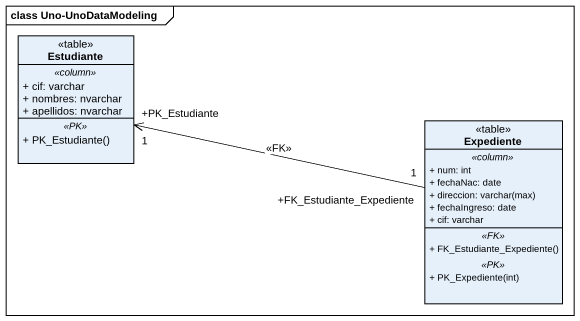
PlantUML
@startuml
mainframe class Uno-UnoDataModeling
hide circle
hide empty members
skinparam classAttributeIconSize 0
class Estudiante <<table>> {
  .. <<column>> ..
  + cif: varchar
  + nombres: nvarchar
  + apellidos: nvarchar
  .. <<PK>> ..
  + PK_Estudiante()
}
class Expediente <<table>> {
  .. <<column>> ..
  + num: int
  + fechaNac: date
  {field} + direccion: varchar(max)
  + fechaIngreso: date
  + cif: varchar
  .. <<FK>> ..
  + FK_Estudiante_Expediente()
  .. <<PK>> ..
  + PK_Expediente(int)
}
Expediente "+FK_Estudiante_Expediente\n1" -left-> "+PK_Estudiante\n1" Estudiante : <<FK>>
@enduml
